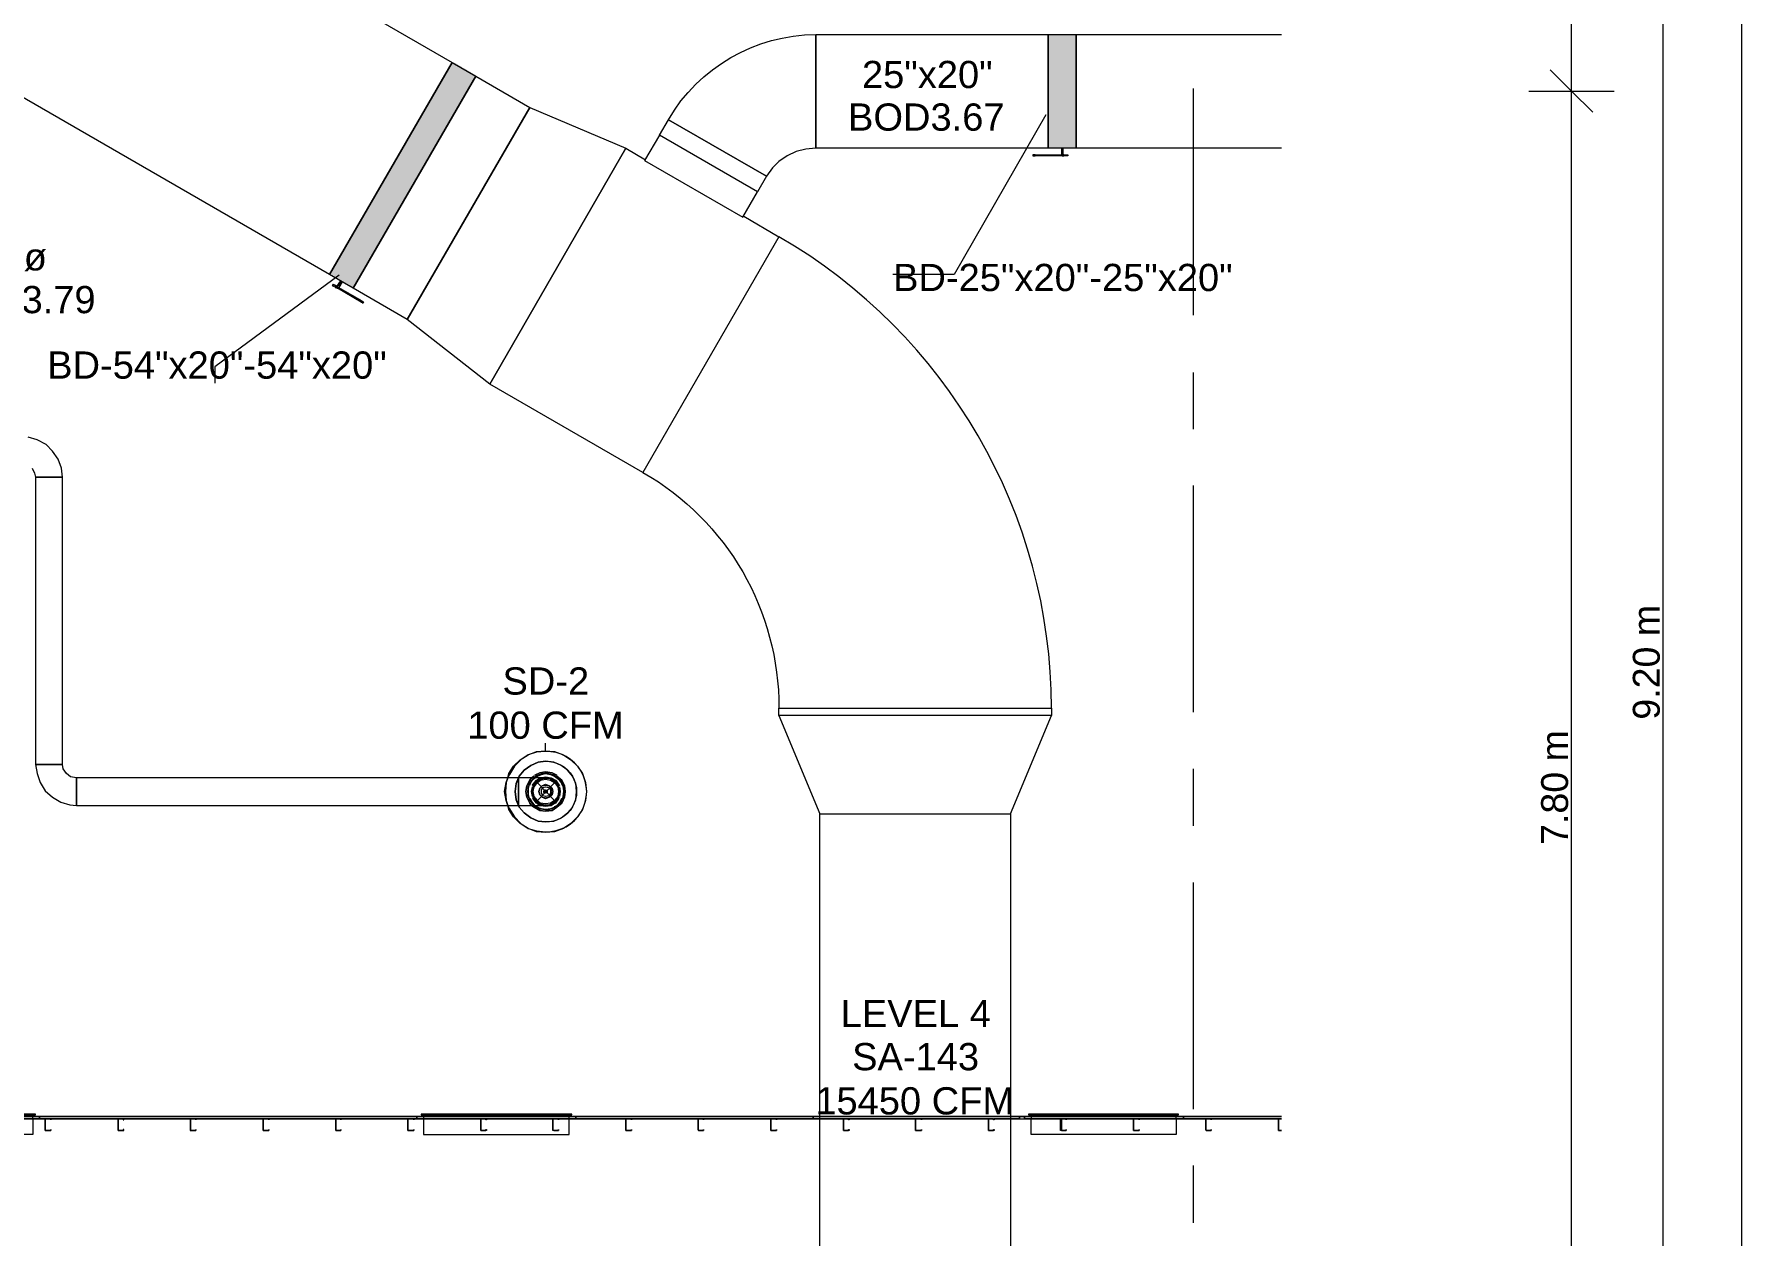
# Model space of a CAD drawing. Header units: metres. Extents: x 29 to 268, y -7 to 151.
# Drawn here: x 86.22 to 95.78, y 35.4 to 42.13 of the extents above; entities that cross this region are included whole.
import ezdxf

# ---------------------------------------------------------------- set-up
doc = ezdxf.new("R2010")
doc.units = ezdxf.units.M
doc.layers.add('HVAC - Ductos', color=5, linetype='Continuous', lineweight=50)
doc.layers.add('PDF2_Geometry', color=7, linetype='Continuous', true_color=0xaaaaaa)
doc.layers.add('PDF2_Solid Fills', color=7, linetype='Continuous', true_color=0xffffff)
doc.layers.add('PDF2_Text', color=7, linetype='Continuous')
doc.styles.add('PDF Helvetica', font='')
doc.styles.get('PDF Helvetica').set_extended_font_data('Helvetica')

msp = doc.modelspace()

# ---------------------------------------------------------------- hatches: boundary and pattern name
at = {"layer": 'HVAC - Ductos', "lineweight": 0, "transparency": 33554559}
msp.add_hatch(color=256, dxfattribs=at).paths.add_polyline_path([(88.5611, 41.9701), (88.5566, 41.9655), (88.5474, 41.9472), (88.5428, 41.9426), (88.529, 41.9151), (88.5245, 41.9105), (88.5153, 41.8922), (88.5107, 41.8876), (88.497, 41.8601), (88.4924, 41.8555), (88.4786, 41.828), (88.474, 41.8234), (88.4648, 41.805), (88.4603, 41.8005), (88.4466, 41.773), (88.442, 41.7684), (88.4282, 41.7409), (88.4236, 41.7363), (88.4144, 41.718), (88.4098, 41.7134), (88.3961, 41.6859), (88.3915, 41.6813), (88.3778, 41.6538), (88.3732, 41.6492), (88.364, 41.6309), (88.3594, 41.6263), (88.3457, 41.5988), (88.3411, 41.5943), (88.3274, 41.5667), (88.3228, 41.5622), (88.3136, 41.5438), (88.309, 41.5392), (88.2953, 41.5117), (88.2907, 41.5072), (88.277, 41.4797), (88.2724, 41.4751), (88.2632, 41.4567), (88.2586, 41.4521), (88.2449, 41.4246), (88.2403, 41.4201), (88.2265, 41.3926), (88.222, 41.388), (88.2128, 41.3697), (88.2082, 41.3651), (88.1944, 41.3376), (88.1898, 41.333), (88.1761, 41.3055), (88.1715, 41.3009), (88.1624, 41.2826), (88.1578, 41.278), (88.144, 41.2505), (88.1394, 41.2459), (88.1257, 41.2184), (88.1211, 41.2139), (88.112, 41.1955), (88.1074, 41.1909), (88.0936, 41.1634), (88.089, 41.1588), (88.0753, 41.1313), (88.0707, 41.1267), (88.0616, 41.1084), (88.057, 41.1038), (88.0432, 41.0763), (88.0386, 41.0717), (88.0248, 41.0443), (88.0202, 41.0397), (88.0111, 41.0213), (88.0065, 41.0167), (87.9928, 40.9892), (87.9882, 40.9846), (87.9745, 40.9571), (87.9699, 40.9526), (87.9607, 40.9343), (87.9561, 40.9297), (87.9424, 40.9021), (87.9378, 40.8976), (87.924, 40.8701), (87.9194, 40.8655), (87.9103, 40.8471), (87.9057, 40.8426), (87.892, 40.8151), (87.8874, 40.8105), (87.8782, 40.7921), (87.8736, 40.7876), (87.9011, 40.7738), (87.9057, 40.7693), (87.924, 40.7601), (87.9286, 40.7555), (87.9561, 40.7417), (87.9607, 40.7371), (87.979, 40.728), (87.9836, 40.7234), (88.011, 40.7097), (88.0111, 40.7097), (88.0111, 40.7142), (88.0202, 40.7326), (88.0248, 40.7371), (88.0386, 40.7647), (88.0432, 40.7693), (88.0524, 40.7876), (88.057, 40.7921), (88.0707, 40.8197), (88.0753, 40.8242), (88.089, 40.8517), (88.0936, 40.8563), (88.1028, 40.8746), (88.1074, 40.8792), (88.1211, 40.9067), (88.1257, 40.9113), (88.1394, 40.9389), (88.144, 40.9434), (88.1532, 40.9617), (88.1578, 40.9663), (88.1715, 40.9938), (88.1761, 40.9984), (88.1898, 41.0259), (88.1944, 41.0305), (88.2036, 41.0488), (88.2082, 41.0534), (88.222, 41.0809), (88.2265, 41.0855), (88.2403, 41.113), (88.2449, 41.1176), (88.254, 41.1359), (88.2586, 41.1405), (88.2724, 41.168), (88.277, 41.1726), (88.2907, 41.2001), (88.2953, 41.2047), (88.3044, 41.223), (88.309, 41.2276), (88.3228, 41.255), (88.3274, 41.2596), (88.3411, 41.2871), (88.3457, 41.2917), (88.3549, 41.3101), (88.3594, 41.3147), (88.3732, 41.3421), (88.3778, 41.3467), (88.3915, 41.3742), (88.3961, 41.3788), (88.4053, 41.3971), (88.4098, 41.4017), (88.4236, 41.4292), (88.4282, 41.4338), (88.442, 41.4613), (88.4466, 41.4659), (88.4557, 41.4843), (88.4603, 41.4889), (88.474, 41.5163), (88.4786, 41.5209), (88.4924, 41.5484), (88.497, 41.553), (88.5061, 41.5713), (88.5107, 41.5759), (88.5245, 41.6034), (88.529, 41.608), (88.5428, 41.6355), (88.5474, 41.6401), (88.5566, 41.6584), (88.5611, 41.663), (88.5748, 41.6905), (88.5794, 41.6951), (88.5932, 41.7226), (88.5978, 41.7272), (88.607, 41.7455), (88.6116, 41.7501), (88.6253, 41.7776), (88.6299, 41.7822), (88.6436, 41.8096), (88.6482, 41.8142), (88.6574, 41.8326), (88.662, 41.8372), (88.6757, 41.8647), (88.6803, 41.8693), (88.694, 41.8967), (88.6894, 41.9013), (88.6711, 41.9105), (88.6666, 41.9151), (88.6482, 41.9242), (88.6436, 41.9288), (88.6161, 41.9426), (88.6116, 41.9472), (88.5932, 41.9563), (88.5886, 41.9609), (88.5703, 41.9701)])
at = {"layer": 'PDF2_Solid Fills', "lineweight": 0, "transparency": 33554559}
for points in [[(87.8965, 40.728), (87.892, 40.7234), (87.9194, 40.7096), (87.9194, 40.7096), (87.9194, 40.7142), (87.9057, 40.728)], [(87.9332, 40.7463), (87.9286, 40.7371), (87.9194, 40.7188), (87.9331, 40.7142), (87.9332, 40.7142), (87.9332, 40.7188), (87.9469, 40.7462), (87.9469, 40.7463)], [(87.9194, 40.7096), (87.9286, 40.705), (87.947, 40.6959), (87.9515, 40.6913), (87.979, 40.6776), (87.9836, 40.673), (88.002, 40.6639), (88.0065, 40.6593), (88.0248, 40.6501), (88.0294, 40.6455), (88.0478, 40.6363), (88.0523, 40.6318), (88.0523, 40.6409), (88.0478, 40.6455), (88.0202, 40.6593), (88.0157, 40.6639), (87.9882, 40.6776), (87.9836, 40.6821), (87.9561, 40.6959), (87.9515, 40.7005), (87.9332, 40.7096)]]:
    msp.add_hatch(color=1, dxfattribs=at).paths.add_polyline_path(points)

# ---------------------------------------------------------------- linework, layer by layer
at = {"layer": 'HVAC - Ductos', "color": 252, "lineweight": 0, "true_color": 0x939598}
for points in [[(94.8263, 10.771), (94.8263, 11.6969), (94.8263, 15.6569), (94.8263, 24.8099), (94.8263, 27.1566), (94.8263, 34.0087), (94.8263, 41.8096), (94.8263, 43.2076), (94.8263, 47.0576), (94.8263, 48.0476)], [(95.3399, 10.771), (95.3399, 15.6065), (95.3399, 24.8099), (95.3399, 34.0087), (95.3399, 43.2076), (95.3399, 48.0476)], [(95.7799, 10.771), (95.7799, 48.0476)], [(94.7076, 41.9288), (94.8263, 41.8096), (94.9458, 41.6905)], [(94.5881, 41.8096), (94.8263, 41.8096), (95.0652, 41.8096)]]:
    msp.add_lwpolyline(points, dxfattribs=at)
at = {"layer": 'HVAC - Ductos', "lineweight": 0}
for points in [[(85.8615, 43.5284), (88.5611, 41.9701), (87.8736, 40.783), (85.1786, 42.3413)], [(91.8978, 41.4889), (90.5962, 41.4889), (90.5962, 42.1259), (91.8978, 42.1259)], [(92.0536, 41.4889), (91.8978, 41.4889), (91.8978, 42.1259), (92.0536, 42.1259)], [(88.5611, 41.9701), (88.694, 41.8922), (88.0065, 40.705), (87.8736, 40.783)], [(88.694, 41.8922), (88.9966, 41.718), (88.309, 40.5309), (88.0065, 40.705)], [(88.772, 40.1688), (88.309, 40.5309), (88.9966, 41.718), (89.5328, 41.4889)], [(90.3212, 41.333), (90.2707, 41.2459), (89.7207, 41.5622), (89.7711, 41.6492)], [(90.1928, 41.1084), (90.3899, 40.9938), (89.629, 39.6738), (88.772, 40.1688), (89.5328, 41.4889), (89.6428, 41.4246), (89.6382, 41.4201), (90.1882, 41.1038), (90.2707, 41.2459), (89.7207, 41.5622), (89.6382, 41.4201), (90.1882, 41.1038)], [(86.2282, 38.0375), (86.2328, 38.0375), (86.2374, 38.0375), (86.2511, 38.0375), (86.2648, 38.0375), (86.2832, 38.0375), (86.3061, 38.0375), (86.3245, 38.0375), (86.3428, 38.0375), (86.3611, 38.0375), (86.3702, 38.0375), (86.3794, 38.0375), (86.3794, 39.6463), (86.3702, 39.6463), (86.3611, 39.6463), (86.3428, 39.6463), (86.3245, 39.6463), (86.3061, 39.6463), (86.2832, 39.6463), (86.2648, 39.6463), (86.2511, 39.6463), (86.2374, 39.6463), (86.2328, 39.6463), (86.2282, 39.6463)], [(86.4574, 37.8083), (86.4574, 37.8129), (86.4574, 37.8221), (86.4574, 37.8313), (86.4574, 37.8496), (86.4574, 37.8679), (86.4574, 37.8863), (86.4574, 37.9047), (86.4574, 37.9229), (86.4574, 37.9413), (86.4574, 37.9505), (86.4574, 37.9596), (86.4574, 37.9642), (86.4253, 37.9688), (86.4024, 37.9871), (86.384, 38.0147), (86.3794, 38.0375), (86.3702, 38.0375), (86.3611, 38.0375), (86.3428, 38.0375), (86.3245, 38.0375), (86.3061, 38.0375), (86.2832, 38.0375), (86.2648, 38.0375), (86.2511, 38.0375), (86.2374, 38.0375), (86.2328, 38.0375), (86.2282, 38.0375), (86.2374, 37.9871), (86.2557, 37.9367), (86.2832, 37.8909), (86.3245, 37.8542), (86.3702, 37.8267), (86.4207, 37.8129)], [(88.9324, 37.8083), (88.9324, 37.8129), (88.9324, 37.8221), (88.9324, 37.8313), (88.9324, 37.8496), (88.9324, 37.8679), (88.9324, 37.8863), (88.9324, 37.9047), (88.9324, 37.9229), (88.9324, 37.9413), (88.9324, 37.9505), (88.9324, 37.9596), (88.9324, 37.9642), (86.4574, 37.9642), (86.4574, 37.9596), (86.4574, 37.9505), (86.4574, 37.9413), (86.4574, 37.9229), (86.4574, 37.9047), (86.4574, 37.8863), (86.4574, 37.8679), (86.4574, 37.8496), (86.4574, 37.8313), (86.4574, 37.8221), (86.4574, 37.8129), (86.4574, 37.8083)], [(88.8636, 37.8359), (88.8544, 37.8863), (88.8636, 37.9367), (88.8728, 37.9642), (88.8636, 37.9367), (88.859, 37.8863), (88.8636, 37.8359), (88.8728, 37.8083)], [(88.9186, 37.8405), (88.914, 37.8863), (88.9186, 37.9321), (88.9324, 37.9642), (88.9186, 37.9321), (88.914, 37.8863), (88.9186, 37.8405), (88.9324, 37.8083)], [(88.9966, 37.9505), (88.9782, 37.9184), (88.9736, 37.8863), (88.9782, 37.8542), (88.9966, 37.8221), (89.0057, 37.8083), (88.9966, 37.8221), (88.9782, 37.8542), (88.9736, 37.8863), (88.9782, 37.9184), (88.9966, 37.9505), (89.0057, 37.9642)], [(89.0836, 37.7763), (89.1203, 37.7809), (89.1478, 37.7992), (89.1753, 37.8221), (89.189, 37.8542), (89.1936, 37.8863), (89.189, 37.9184), (89.1753, 37.9505), (89.1478, 37.9734), (89.1753, 37.9505), (89.189, 37.9184), (89.1936, 37.8863), (89.189, 37.8542), (89.1753, 37.8221), (89.1478, 37.7992), (89.1203, 37.7809), (89.0836, 37.7763), (89.0516, 37.7809), (89.0194, 37.7992), (89.0057, 37.8083), (89.0194, 37.7992), (89.0516, 37.7809)], [(89.0057, 37.9642), (89.0194, 37.9734)], [(89.1111, 37.9505), (89.134, 37.9367), (89.1524, 37.9138), (89.157, 37.8863), (89.1524, 37.8588), (89.134, 37.8359), (89.1111, 37.8221), (89.0836, 37.8175), (89.0561, 37.8221), (89.0378, 37.8359), (89.0194, 37.8588), (89.0148, 37.8863), (89.0194, 37.9138), (89.0378, 37.9367), (89.0561, 37.9505), (89.0836, 37.955)], [(89.024, 37.9779), (89.0516, 37.9917), (89.0836, 37.9963), (89.1203, 37.9917), (89.1478, 37.9779), (89.1203, 37.9917), (89.0836, 37.9963), (89.0516, 37.9917)], [(89.1066, 37.9184), (89.1203, 37.9047), (89.1248, 37.8863), (89.1203, 37.8679), (89.1066, 37.8542), (89.0836, 37.8451), (89.0653, 37.8542), (89.0516, 37.8679), (89.047, 37.8863), (89.0516, 37.9047), (89.0653, 37.9184), (89.0836, 37.9275)], [(89.1066, 37.9184), (89.1203, 37.9047), (89.1248, 37.8863), (89.1203, 37.8679), (89.1066, 37.8542), (89.0836, 37.8496), (89.0653, 37.8542), (89.0516, 37.8679), (89.047, 37.8863), (89.0516, 37.9047), (89.0653, 37.9184), (89.0836, 37.9229)], [(89.0653, 37.8542), (89.0836, 37.8496), (89.0653, 37.8542), (89.0516, 37.8679), (89.047, 37.8863), (89.0516, 37.9047), (89.0653, 37.9184), (89.0836, 37.9229), (89.0653, 37.9184), (89.0516, 37.9047), (89.047, 37.8863), (89.0516, 37.8679)], [(89.102, 37.9092), (89.1111, 37.8955), (89.1111, 37.8771), (89.102, 37.8633), (89.0836, 37.8588), (89.0699, 37.8633), (89.0607, 37.8771), (89.0607, 37.8955), (89.0699, 37.9092), (89.0836, 37.9138)], [(89.079, 37.8817), (89.0836, 37.8771), (89.0745, 37.8817), (89.0745, 37.8909), (89.0836, 37.8955), (89.079, 37.8909)], [(89.102, 37.9184), (89.0836, 37.9229), (89.102, 37.9184), (89.1157, 37.9047), (89.1248, 37.8863), (89.1157, 37.8679), (89.102, 37.8542), (89.0836, 37.8496), (89.102, 37.8542), (89.1157, 37.8679), (89.1203, 37.8863), (89.1157, 37.9047)], [(91.687, 35.3241), (90.619, 35.3241), (90.619, 37.7625), (91.687, 37.7625)], [(88.5336, 36.0529), (88.4098, 36.0529)], [(88.772, 36.0529), (88.6116, 36.0529)], [(89.0103, 36.0529), (88.8498, 36.0529)], [(89.2074, 36.0529), (89.0882, 36.0529)], [(92.6263, 36.0805), (91.7878, 36.0805), (91.7878, 36.0759), (91.8016, 36.0759), (91.8016, 36.0529), (92.6128, 36.0529), (92.6128, 36.0759), (92.6263, 36.0759)], [(92.6128, 36.0529), (92.6128, 35.9659), (91.8016, 35.9659), (91.8016, 36.0529)], [(91.9345, 36.0529), (91.8108, 36.0529)], [(92.1728, 36.0529), (92.0124, 36.0529)], [(92.4063, 36.0529), (92.2504, 36.0529)], [(92.6081, 36.0529), (92.4893, 36.0529)]]:
    msp.add_lwpolyline(points, close=True, dxfattribs=at)
for points in [[(90.5962, 42.1259), (90.5962, 41.4889), (90.5412, 41.4843), (90.4862, 41.4705), (90.4357, 41.4476), (90.3899, 41.4155), (90.3532, 41.3788), (90.3212, 41.333), (89.7711, 41.6492, -0.264809)], [(90.3899, 40.9938), (89.629, 39.6738, -0.269454), (90.3899, 38.3538), (91.9162, 38.3538), (91.9162, 38.3125), (90.3899, 38.3125), (90.619, 37.7625), (91.687, 37.7625), (91.9162, 38.3125), (90.3899, 38.3125), (90.3899, 38.3538), (91.9162, 38.3538, 0.267283)], [(89.0836, 37.7167), (89.0424, 37.7213), (89.0011, 37.7396), (88.9644, 37.7671), (88.937, 37.7992), (88.9324, 37.8083), (88.937, 37.7992), (88.9644, 37.7671), (89.0011, 37.7396), (89.0424, 37.7213), (89.0836, 37.7167), (89.1294, 37.7213), (89.1707, 37.7396), (89.2074, 37.7671), (89.2348, 37.7992), (89.2532, 37.8405), (89.2578, 37.8863), (89.2532, 37.9321), (89.2348, 37.9734), (89.2074, 38.0055), (89.1707, 38.0329), (89.1294, 38.0513), (89.0836, 38.0559), (89.0424, 38.0513), (89.0011, 38.0329), (88.9644, 38.0055), (88.937, 37.9734), (88.9324, 37.9642), (88.937, 37.9734), (88.9644, 38.0055), (89.0011, 38.0329), (89.0424, 38.0513), (89.0836, 38.0559, -1.027081)], [(89.0194, 37.9642), (89.024, 37.9688), (89.0332, 37.9734), (89.047, 37.9779), (89.0516, 37.9825), (89.0561, 37.9825), (89.0607, 37.9825), (89.0836, 37.9871), (89.1111, 37.9825), (89.1157, 37.9825), (89.1203, 37.9825), (89.1248, 37.9779), (89.134, 37.9734), (89.1432, 37.9688), (89.1524, 37.9642), (89.1524, 37.9596), (89.157, 37.9596), (89.1753, 37.9367), (89.1844, 37.9138), (89.1844, 37.9092), (89.1844, 37.9047), (89.1844, 37.9001), (89.189, 37.8863), (89.1844, 37.8725), (89.1844, 37.8679), (89.1844, 37.8633), (89.1844, 37.8588), (89.1753, 37.8359), (89.157, 37.8129), (89.1524, 37.8129), (89.1524, 37.8083), (89.1432, 37.8038), (89.134, 37.7992), (89.1248, 37.7946), (89.1203, 37.7901), (89.1157, 37.7901), (89.1111, 37.7901), (89.0836, 37.7855), (89.0607, 37.7901), (89.0561, 37.7901), (89.0516, 37.7901), (89.047, 37.7946), (89.0332, 37.7992), (89.024, 37.8038), (89.0194, 37.8083), (89.0516, 37.7901), (89.0836, 37.7855, 1.438685)]]:
    msp.add_lwpolyline(points, format="xyb", close=True, dxfattribs=at)
for points in [[(93.204, 41.4889), (92.0536, 41.4889), (92.0536, 42.1259), (93.204, 42.1259)], [(91.8841, 41.6767), (91.3708, 40.783), (91.027, 40.783)], [(87.9286, 40.7784), (87.2319, 40.2651), (87.2319, 40.1734)], [(86.2098, 39.6967), (86.2236, 39.6693), (86.2282, 39.6463), (86.2328, 39.6463), (86.2374, 39.6463), (86.2511, 39.6463), (86.2648, 39.6463), (86.2832, 39.6463), (86.3061, 39.6463), (86.3245, 39.6463), (86.3428, 39.6463), (86.3611, 39.6463), (86.3702, 39.6463), (86.3794, 39.6463), (86.3748, 39.6967), (86.3565, 39.7471), (86.3245, 39.793), (86.2878, 39.8297), (86.2374, 39.8571), (86.1869, 39.8709)], [(89.079, 37.9596), (89.0836, 37.9642), (89.079, 37.9642), (89.0607, 37.9642), (89.0332, 37.9642), (88.992, 37.9642), (88.9507, 37.9642), (88.9324, 37.9642), (88.9324, 37.9596), (88.9324, 37.9505), (88.9324, 37.9413), (88.9324, 37.9229), (88.9324, 37.9047), (88.9324, 37.8863), (88.9324, 37.8679), (88.9324, 37.8496), (88.9324, 37.8313), (88.9324, 37.8221), (88.9324, 37.8129), (88.9324, 37.8083), (88.9782, 37.8083), (89.0148, 37.8083), (89.047, 37.8083), (89.0745, 37.8083), (89.0836, 37.8083), (89.079, 37.8129)], [(89.024, 37.9688), (89.0148, 37.9596), (88.9966, 37.9367), (88.9874, 37.9138), (88.9828, 37.8863), (88.9874, 37.8588), (88.9966, 37.8359), (89.0194, 37.8083), (89.0194, 37.8129)], [(89.0194, 37.9596), (89.0194, 37.9642), (88.9966, 37.9367), (88.9874, 37.9047), (88.9874, 37.8679), (88.9966, 37.8359), (89.0148, 37.8129), (89.024, 37.8038)], [(88.9966, 37.9229), (89.0011, 37.9367), (89.0148, 37.955), (89.0378, 37.9734), (89.0607, 37.9825), (89.0836, 37.9871), (89.1111, 37.9825), (89.134, 37.9734), (89.157, 37.955), (89.1707, 37.9367), (89.1753, 37.9229)], [(89.0103, 37.9229), (89.0148, 37.9275), (89.0332, 37.9505), (89.0561, 37.9642), (89.0836, 37.9688), (89.1157, 37.9642), (89.1432, 37.9459), (89.1616, 37.9184)], [(89.0103, 37.9184), (89.0286, 37.9459), (89.0516, 37.9642), (89.0561, 37.9642), (89.0836, 37.9688), (89.1157, 37.9642), (89.1386, 37.9505), (89.157, 37.9275), (89.157, 37.9229)], [(89.0836, 37.8083), (89.0561, 37.8175), (89.0332, 37.8313), (89.0148, 37.8588), (89.0103, 37.8863), (89.0148, 37.9138), (89.0332, 37.9413), (89.0561, 37.955), (89.0836, 37.9642), (89.0882, 37.9642)], [(89.0332, 37.9688), (89.0378, 37.9734)], [(89.0561, 37.9825), (89.047, 37.9779)], [(89.1111, 37.9596), (89.0836, 37.9642)], [(89.1157, 37.955), (89.1111, 37.9596)], [(89.1248, 37.9779), (89.1157, 37.9825)], [(89.1524, 37.9184), (89.1386, 37.9413), (89.1157, 37.955)], [(89.134, 37.9734), (89.134, 37.9688)], [(89.1524, 37.9596), (89.1478, 37.9688)], [(88.9874, 37.9001), (88.9874, 37.9047), (88.9874, 37.9092)], [(88.9874, 37.8863), (88.9874, 37.8863)], [(88.9874, 37.8633), (88.9874, 37.8679), (88.9874, 37.8725)], [(89.0103, 37.8588), (89.0057, 37.8863), (89.0103, 37.9138)], [(89.0103, 37.8542), (89.0286, 37.8267), (89.0516, 37.8083), (89.0561, 37.8083), (89.0836, 37.8038), (89.0561, 37.8083), (89.0332, 37.8221), (89.0148, 37.8451), (89.0103, 37.8496)], [(89.0836, 37.8955), (89.0928, 37.8909), (89.0928, 37.8817), (89.0836, 37.8771)], [(89.157, 37.8496), (89.157, 37.8451), (89.1386, 37.8221), (89.1157, 37.8083), (89.0836, 37.8038), (89.1157, 37.8083), (89.1432, 37.8267), (89.1616, 37.8542)], [(89.0882, 37.8955), (89.0928, 37.8909), (89.0928, 37.8817), (89.0882, 37.8771)], [(89.1157, 37.8175), (89.1386, 37.8313), (89.1524, 37.8542)], [(89.157, 37.9138), (89.1524, 37.9184)], [(89.1524, 37.8542), (89.157, 37.8588)], [(89.157, 37.8588), (89.1616, 37.8863), (89.157, 37.9138)], [(89.1616, 37.9138), (89.1661, 37.8863), (89.1616, 37.8588)], [(89.1844, 37.9001), (89.1844, 37.9092)], [(89.1844, 37.8863), (89.1844, 37.8863)], [(89.1844, 37.8633), (89.1844, 37.8725)], [(89.0378, 37.7992), (89.0332, 37.8038)], [(89.047, 37.7946), (89.0561, 37.7901)], [(89.0836, 37.8083), (89.0836, 37.8083)], [(89.0882, 37.8083), (89.1111, 37.8129)], [(89.1111, 37.8129), (89.1157, 37.8175)], [(89.1157, 37.7901), (89.1248, 37.7946)], [(89.134, 37.8038), (89.134, 37.7992)], [(89.1478, 37.8038), (89.1524, 37.8129)], [(85.3894, 36.0759), (85.4032, 36.0759), (85.4032, 36.0529), (86.2144, 36.0529), (86.2144, 35.9659), (85.4032, 35.9659), (85.4032, 36.0529), (86.2144, 36.0529), (86.2144, 36.0759), (86.2282, 36.0759), (86.2282, 36.0805), (85.3848, 36.0805), (85.3848, 36.0759), (86.2282, 36.0759)], [(88.387, 36.0759), (89.2303, 36.0759), (89.2303, 36.0805), (88.387, 36.0805), (88.387, 36.0759), (88.4007, 36.0759), (88.4007, 36.0529), (89.2166, 36.0529), (88.4007, 36.0529), (88.4007, 35.9659), (89.2166, 35.9659), (89.2166, 36.0529), (89.2166, 36.0759), (89.2257, 36.0759)], [(89.2028, 36.0805), (88.4098, 36.0805)], [(89.2074, 36.0529), (89.2074, 36.0529)], [(91.7878, 36.0759), (92.6263, 36.0759)], [(92.6034, 36.0805), (91.8108, 36.0805)], [(92.6081, 36.0529), (92.6081, 36.0529)]]:
    msp.add_lwpolyline(points, dxfattribs=at)
msp.add_lwpolyline([(89.0836, 38.1155), (89.134, 38.1109), (89.1844, 38.0925), (89.2257, 38.0651), (89.2624, 38.0284), (89.2898, 37.9871), (89.3082, 37.9367), (89.3128, 37.8863), (89.3082, 37.8359), (89.2898, 37.7855), (89.2624, 37.7442), (89.2257, 37.7075), (89.1844, 37.68), (89.134, 37.6617), (89.0836, 37.6571), (89.0332, 37.6617), (88.9874, 37.68), (88.9416, 37.7075), (88.9049, 37.7442), (88.8774, 37.7855), (88.8728, 37.8083), (88.882, 37.7901), (88.9094, 37.7442), (88.9461, 37.7075), (88.9874, 37.68), (89.0332, 37.6663), (89.0836, 37.6617, 1.025515), (89.0836, 38.1109), (89.0332, 38.1063), (88.9874, 38.0925), (88.9461, 38.0651), (88.9094, 38.0284), (88.882, 37.9825), (88.8728, 37.9642), (88.8774, 37.9871), (88.9049, 38.0284), (88.9416, 38.0651), (88.9874, 38.0925), (89.0332, 38.1109), (89.0836, 38.1155), (89.0836, 38.1567)], format="xyb", dxfattribs=at)
at = {"layer": 'HVAC - Ductos', "color": 7, "lineweight": 0}
for centre, radius, start, end in [((89.0836, 37.8863), 0.078, 270.02194, 86.60103), ((89.0859, 37.8816), 0.0949, 199.70798, 340.29202)]:
    msp.add_arc(centre, radius, start, end, dxfattribs=at)
at = {"layer": 'HVAC - Ductos', "lineweight": 0, "transparency": 33554559}
msp.add_solid([(91.8978, 42.1259), (91.8978, 41.4888), (92.0536, 42.1259), (92.0536, 41.4888)], dxfattribs=at)
at = {"layer": 'PDF2_Geometry', "lineweight": 0}
for points in [[(92.7093, 41.8234), (92.7093, 40.5538)], [(92.7093, 40.233), (92.7093, 39.9167)], [(92.7093, 39.6005), (92.7093, 38.3309)], [(92.7093, 38.0147), (92.7093, 37.6938)], [(92.7093, 37.3775), (92.7093, 36.1079)], [(85.3619, 36.0667), (86.2511, 36.0667), (88.364, 36.0667), (89.2532, 36.0667), (90.5824, 36.0667), (90.5824, 36.0529), (90.5824, 36.0667), (91.7374, 36.0667), (91.7649, 36.0667), (92.654, 36.0667), (93.204, 36.0667), (92.654, 36.0667), (91.7649, 36.0667), (91.7649, 36.0529), (91.7649, 36.0667), (91.7374, 36.0667), (90.5824, 36.0667), (89.2532, 36.0667), (88.364, 36.0667), (88.364, 36.0529), (88.364, 36.0667), (86.2511, 36.0667), (85.3619, 36.0667)], [(88.7536, 36.0529), (88.7536, 36.0483), (88.749, 36.0483), (88.749, 36.0529), (88.7216, 36.0529)], [(89.157, 36.0529), (89.157, 36.0483), (89.157, 36.0529), (89.1294, 36.0529), (89.1248, 36.0483), (89.1248, 35.9933), (89.1294, 35.9888), (89.157, 35.9888), (89.157, 35.9933), (89.157, 35.9888), (89.1294, 35.9888), (89.1248, 35.9888), (89.1248, 35.9933), (89.1248, 36.0483), (89.1248, 36.0529)], [(89.157, 36.0483), (89.157, 36.0483)], [(91.1874, 36.0483), (91.1874, 36.0483)], [(91.9986, 36.0529), (91.9986, 36.0483), (91.9986, 36.0529), (91.9712, 36.0529)], [(91.9986, 36.0483), (91.9986, 36.0483)], [(92.4063, 36.0529), (92.4063, 36.0483), (92.4063, 36.0529), (92.3746, 36.0529)], [(92.4063, 36.0483), (92.4063, 36.0483)], [(89.157, 35.9933), (89.157, 35.9933)], [(91.1874, 35.9933), (91.1874, 35.9933)], [(91.9986, 35.9933), (91.9986, 35.9933)], [(92.4063, 35.9933), (92.4063, 35.9933)], [(93.1905, 35.9888), (93.204, 35.9888), (93.1905, 35.9888)], [(92.7093, 35.7917), (92.7093, 35.4709)]]:
    msp.add_lwpolyline(points, dxfattribs=at)
at = {"layer": 'PDF2_Geometry', "color": 1, "lineweight": 0}
for points in [[(91.8245, 41.4521), (91.8199, 41.4521), (91.8153, 41.4521), (91.8108, 41.4521), (91.8153, 41.4521), (91.8199, 41.4521), (91.8245, 41.4521), (91.9758, 41.4521), (92.0078, 41.4521), (92.0078, 41.4476), (91.9758, 41.4476), (91.9758, 41.4521), (91.9804, 41.4521), (91.9849, 41.4521), (91.9804, 41.4521), (91.9804, 41.4889)], [(91.9712, 41.4889), (91.9712, 41.4521)], [(91.8108, 41.4521), (91.8108, 41.4521)], [(91.8108, 41.4521), (91.8108, 41.4476)], [(91.8108, 41.4476), (91.8108, 41.4476)], [(91.9758, 41.4476), (91.8245, 41.4476), (91.8199, 41.4476), (91.8153, 41.4476), (91.8108, 41.4476), (91.8153, 41.4476), (91.8199, 41.4476), (91.8245, 41.4476)], [(88.0524, 40.6271), (88.057, 40.6271), (88.057, 40.6226), (88.0616, 40.6226), (88.057, 40.6226), (88.057, 40.6271), (88.0524, 40.6271), (87.9194, 40.705), (87.9148, 40.705), (87.9148, 40.7096), (87.9103, 40.7096), (87.9057, 40.7096), (87.9103, 40.7096), (87.9148, 40.7096), (87.9148, 40.705), (87.9194, 40.705), (87.892, 40.7188), (87.8965, 40.728), (87.9148, 40.7142), (87.9378, 40.7463)], [(87.9286, 40.7096), (87.947, 40.7417)], [(87.9103, 40.7188), (87.9057, 40.7096)], [(87.9194, 40.7142), (87.9148, 40.7142), (87.9103, 40.7188), (87.9148, 40.7142), (87.9194, 40.7142), (87.924, 40.7096), (88.0524, 40.6363), (88.057, 40.6317), (88.0616, 40.6317), (88.0616, 40.6271), (88.0661, 40.6271), (88.0616, 40.6271), (88.0616, 40.6317), (88.057, 40.6317), (88.0524, 40.6363)], [(87.9148, 40.7142), (87.9194, 40.7142), (87.9194, 40.7096), (87.924, 40.7096), (87.9194, 40.705)], [(88.0616, 40.6226), (88.0661, 40.6271)], [(88.0661, 40.6271), (88.0661, 40.6271)], [(88.0616, 40.6226), (88.0616, 40.6226)]]:
    msp.add_lwpolyline(points, dxfattribs=at)
msp.add_lwpolyline([(91.9758, 41.4476), (91.9804, 41.4476), (91.9849, 41.4476), (91.9804, 41.4476)], close=True, dxfattribs=at)
at = {"layer": 'PDF2_Geometry', "color": 8, "lineweight": 0, "true_color": 0x808080}
msp.add_lwpolyline([(89.1478, 37.9321), (89.1066, 37.9596), (89.0607, 37.9596), (89.024, 37.9321), (89.0103, 37.8863), (89.024, 37.8405), (89.0607, 37.8129), (89.1066, 37.8129), (89.1478, 37.8405), (89.1616, 37.8863)], close=True, dxfattribs=at)
for points in [[(89.0332, 37.9413), (89.1386, 37.8313)], [(89.1386, 37.9413), (89.0332, 37.8313)]]:
    msp.add_lwpolyline(points, dxfattribs=at)
at = {"layer": 'PDF2_Geometry', "lineweight": 0}
for points in [[(85.3619, 36.0529), (86.2511, 36.0529), (86.2511, 36.0667), (86.2511, 36.0529)], [(88.364, 36.0667), (88.364, 36.0529), (88.3457, 36.0529), (88.364, 36.0529), (88.364, 36.0667), (86.2511, 36.0667), (86.2511, 36.0529), (86.2878, 36.0529), (86.2511, 36.0529), (86.2511, 36.0667)], [(86.3153, 36.0529), (86.2878, 36.0529), (86.2832, 36.0529), (86.2832, 36.0483), (86.2832, 35.9933), (86.2832, 35.9888), (86.2878, 35.9888), (86.3153, 35.9888), (86.3153, 35.9933), (86.3153, 35.9888), (86.2878, 35.9888), (86.2832, 35.9888), (86.2832, 35.9933), (86.2832, 36.0483), (86.2832, 36.0529), (86.2878, 36.0529), (86.3153, 36.0529), (86.3153, 36.0483)], [(86.6911, 36.0529), (86.3153, 36.0529)], [(86.7232, 36.0529), (86.6911, 36.0529), (86.6911, 36.0483), (86.6911, 35.9933), (86.6911, 35.9888), (86.7232, 35.9888), (86.7232, 35.9933), (86.7186, 35.9933), (86.7186, 35.9888), (86.6911, 35.9888), (86.6911, 35.9933), (86.6911, 36.0483), (86.6911, 36.0529), (86.7186, 36.0529), (86.7186, 36.0483), (86.7232, 36.0483)], [(87.099, 36.0529), (86.7232, 36.0529)], [(87.1265, 36.0529), (87.099, 36.0529), (87.0944, 36.0529), (87.0944, 36.0483), (87.0944, 35.9933), (87.0944, 35.9888), (87.099, 35.9888), (87.1265, 35.9888), (87.1265, 35.9933), (87.1265, 35.9888), (87.099, 35.9888), (87.099, 35.9933), (87.099, 36.0483), (87.099, 36.0529), (87.1265, 36.0529), (87.1265, 36.0483)], [(87.5024, 36.0529), (87.1265, 36.0529)], [(87.5344, 36.0529), (87.5024, 36.0529), (87.5024, 36.0483), (87.5024, 35.9933), (87.5024, 35.9888), (87.5344, 35.9888), (87.5344, 35.9933), (87.5344, 35.9888), (87.5024, 35.9888), (87.5024, 35.9933), (87.5024, 36.0483), (87.5024, 36.0529), (87.5344, 36.0529), (87.5344, 36.0483)], [(87.9103, 36.0529), (87.5344, 36.0529)], [(87.9378, 36.0529), (87.9103, 36.0529), (87.9103, 36.0483), (87.9103, 35.9933), (87.9103, 35.9888), (87.9378, 35.9888), (87.9378, 35.9933), (87.9378, 35.9888), (87.9103, 35.9888), (87.9103, 35.9933), (87.9103, 36.0483), (87.9103, 36.0529), (87.9378, 36.0529), (87.9378, 36.0483)], [(88.3182, 36.0529), (87.9378, 36.0529)], [(88.3457, 36.0529), (88.3182, 36.0529), (88.3136, 36.0529), (88.3136, 36.0483), (88.3136, 35.9933), (88.3136, 35.9888), (88.3182, 35.9888), (88.3457, 35.9888), (88.3457, 35.9933), (88.3457, 35.9888), (88.3182, 35.9888), (88.3136, 35.9888), (88.3136, 35.9933), (88.3136, 36.0483), (88.3136, 36.0529), (88.3182, 36.0529), (88.3457, 36.0529), (88.3457, 36.0483)], [(88.364, 36.0529), (89.2532, 36.0529), (89.2532, 36.0667), (89.2532, 36.0529)], [(88.7216, 36.0483), (88.7216, 35.9933), (88.7216, 35.9888), (88.749, 35.9888), (88.749, 35.9933), (88.7536, 35.9933), (88.7536, 35.9888), (88.7216, 35.9888), (88.7216, 35.9933), (88.7216, 36.0483), (88.7216, 36.0529)], [(90.5824, 36.0667), (90.5824, 36.0529), (90.3762, 36.0529), (90.5824, 36.0529), (90.5824, 36.0667), (89.2532, 36.0667), (89.2532, 36.0529), (89.5328, 36.0529), (89.2532, 36.0529), (89.2532, 36.0667)], [(89.5649, 36.0529), (89.5328, 36.0529), (89.5328, 36.0483), (89.5328, 35.9933), (89.5328, 35.9888), (89.5649, 35.9888), (89.5649, 35.9933), (89.5649, 35.9888), (89.5328, 35.9888), (89.5328, 35.9933), (89.5328, 36.0483), (89.5328, 36.0529), (89.5649, 36.0529), (89.5649, 36.0483)], [(89.9407, 36.0529), (89.5649, 36.0529)], [(89.9682, 36.0529), (89.9407, 36.0529), (89.9362, 36.0483), (89.9362, 35.9933), (89.9407, 35.9888), (89.9682, 35.9888), (89.9682, 35.9933), (89.9682, 35.9888), (89.9407, 35.9888), (89.9407, 35.9933), (89.9407, 36.0483), (89.9407, 36.0529), (89.9682, 36.0529), (89.9682, 36.0483)], [(90.344, 36.0529), (89.9682, 36.0529)], [(90.3762, 36.0529), (90.344, 36.0529), (90.344, 36.0483), (90.344, 35.9933), (90.344, 35.9888), (90.3762, 35.9888), (90.3762, 35.9933), (90.3762, 35.9888), (90.344, 35.9888), (90.344, 35.9933), (90.344, 36.0483), (90.344, 36.0529), (90.3762, 36.0529), (90.3762, 36.0483)], [(90.5824, 36.0529), (90.752, 36.0529)], [(90.784, 36.0483), (90.7794, 36.0483), (90.7794, 36.0529), (90.752, 36.0529), (90.752, 36.0483), (90.752, 35.9933), (90.752, 35.9888), (90.7794, 35.9888), (90.7794, 35.9933), (90.784, 35.9933), (90.784, 35.9888), (90.752, 35.9888), (90.752, 35.9933), (90.752, 36.0483), (90.752, 36.0529), (90.784, 36.0529)], [(90.7794, 36.0529), (91.1599, 36.0529)], [(91.1599, 36.0529), (91.1553, 36.0529), (91.1553, 36.0483), (91.1553, 35.9933), (91.1553, 35.9888), (91.1599, 35.9888), (91.1874, 35.9888), (91.1874, 35.9933), (91.1874, 35.9888), (91.1599, 35.9888), (91.1553, 35.9888), (91.1553, 35.9933), (91.1553, 36.0483), (91.1553, 36.0529), (91.1599, 36.0529), (91.1874, 36.0529)], [(91.1874, 36.0483), (91.1874, 36.0529)], [(91.1874, 36.0529), (91.5632, 36.0529)], [(91.5953, 36.0483), (91.5907, 36.0483), (91.5907, 36.0529), (91.5632, 36.0529), (91.5632, 36.0483), (91.5632, 35.9933), (91.5632, 35.9888), (91.5907, 35.9888), (91.5907, 35.9933), (91.5953, 35.9933), (91.5953, 35.9888), (91.5632, 35.9888), (91.5632, 35.9933), (91.5632, 36.0483), (91.5632, 36.0529), (91.5953, 36.0529)], [(91.5953, 36.0529), (91.7374, 36.0529), (91.7374, 36.0667), (91.7374, 36.0529)], [(91.7649, 36.0667), (91.7374, 36.0667), (91.7374, 36.0529), (91.7649, 36.0529)], [(91.7649, 36.0667), (91.7374, 36.0667), (91.7374, 36.0529), (91.7649, 36.0529)], [(91.7649, 36.0529), (92.654, 36.0529), (92.654, 36.0667), (92.654, 36.0529)], [(91.9712, 36.0483), (91.9712, 35.9933), (91.9712, 35.9888), (91.9986, 35.9888), (91.9986, 35.9933), (91.9986, 35.9888), (91.9712, 35.9888), (91.9666, 35.9888), (91.9666, 35.9933), (91.9666, 36.0483), (91.9666, 36.0529), (91.9712, 36.0529)], [(92.3746, 36.0483), (92.3746, 35.9933), (92.3746, 35.9888), (92.4063, 35.9888), (92.4063, 35.9933), (92.4063, 35.9888), (92.3746, 35.9888), (92.3746, 35.9933), (92.3746, 36.0483), (92.3746, 36.0529)], [(92.7822, 36.0529), (92.654, 36.0529), (92.654, 36.0667), (93.204, 36.0667), (92.654, 36.0667), (92.654, 36.0529)], [(92.8099, 36.0529), (92.7822, 36.0529), (92.7782, 36.0483), (92.7782, 35.9933), (92.7822, 35.9888), (92.8099, 35.9888), (92.8099, 35.9933), (92.8099, 35.9888), (92.7822, 35.9888), (92.7822, 35.9933), (92.7822, 36.0483), (92.7822, 36.0529), (92.8099, 36.0529), (92.8099, 36.0483)], [(93.1905, 36.0529), (92.8099, 36.0529)], [(93.204, 36.0529), (93.1905, 36.0529), (93.1858, 36.0529), (93.1858, 36.0483), (93.1858, 35.9933), (93.1858, 35.9888), (93.1905, 35.9888), (93.1858, 35.9888), (93.1858, 35.9933), (93.1858, 36.0483), (93.1858, 36.0529), (93.1905, 36.0529)]]:
    msp.add_lwpolyline(points, close=True, dxfattribs=at)
at = {"layer": 'PDF2_Geometry', "color": 254, "lineweight": 0, "true_color": 0xd2d2d2}
for points in [[(86.2832, 36.0437), (86.2832, 36.0437)], [(86.2924, 36.0529), (86.2969, 36.0529)], [(87.1174, 35.9888), (87.1174, 35.9888)], [(92.7782, 36.0025), (92.7822, 36.0025)], [(93.1858, 36.0255), (93.1858, 36.0255)]]:
    msp.add_lwpolyline(points, dxfattribs=at)
at = {"layer": 'PDF2_Solid Fills', "color": 1, "lineweight": 0, "transparency": 33554559}
for points in [[(91.9712, 41.4889), (91.9712, 41.4522), (91.9803, 41.4889), (91.9803, 41.4522)], [(91.8245, 41.4521), (91.8245, 41.4476), (91.9758, 41.4521), (91.9758, 41.4476)], [(91.9758, 41.4521), (91.9758, 41.4476), (92.0078, 41.4521), (92.0078, 41.4476)]]:
    msp.add_solid(points, dxfattribs=at)

# ---------------------------------------------------------------- texts
at = {"layer": 'PDF2_Text', "lineweight": 0, "attachment_point": 4, "style": 'PDF Helvetica'}
for s, insert, char_height in [('25"x20"', (90.8548, 41.9011), 0.15247), ('BOD3.67', (90.7769, 41.6628), 0.15247), ('6"ø', (85.9688, 40.879), 0.15247), ('BD-25"x20"-25"x20"', (91.029, 40.7644), 0.152471), ('BOD3.79', (85.6892, 40.6406), 0.15247), ('BD-54"x20"-54"x20"', (86.2942, 40.274), 0.152471), ('SD-2', (88.8427, 38.5047), 0.15247), ('100 CFM', (88.6456, 38.2572), 0.15247), ('LEVEL 4', (90.7357, 36.6438), 0.15247), ('SA-143', (90.7998, 36.4009), 0.15247), ('15450 CFM', (90.5936, 36.1534), 0.15247)]:
    msp.add_mtext(s, dxfattribs=dict(at, insert=insert, char_height=char_height))
at = {"layer": 'PDF2_Text', "color": 252, "lineweight": 0, "true_color": 0x939598, "char_height": 0.15059, "attachment_point": 4, "rotation": 90, "style": 'PDF Helvetica'}
for s, insert in [('9.20 m', (95.2461, 38.2889)), ('7.80 m', (94.7328, 37.5876))]:
    msp.add_mtext(s, dxfattribs=dict(at, insert=insert))

doc.saveas('drawing.dxf')
